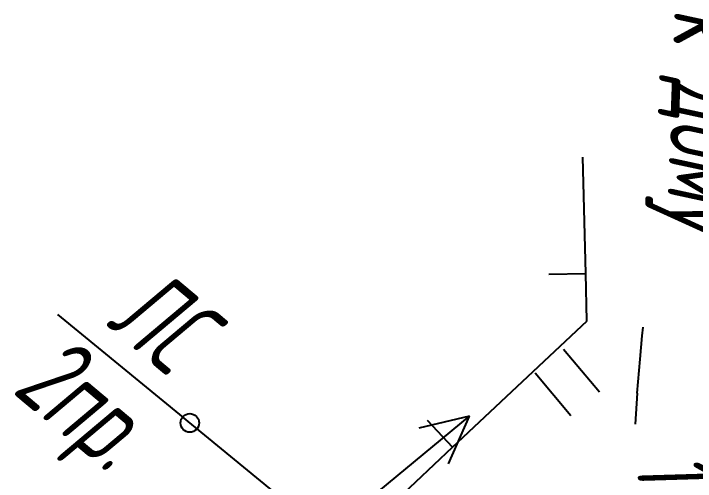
# Model space of a CAD drawing. Header units: millimetres. Extents: x -1799 to 6962, y -1020 to 4121.
# Drawn here: x 6756.4 to 6785.77, y -824.72 to -804.58 of the extents above; entities that cross this region are included whole.
import ezdxf

# ---------------------------------------------------------------- set-up
doc = ezdxf.new("R2010")
doc.units = ezdxf.units.MM
doc.linetypes.add('CONTI', pattern=[0])
for name, color, linetype in [('NAD_MDEFAULT', 7, 'CONTI'), ('PI_OTDEFAULT', 172, 'CONTI'), ('SIT_LDEFAULT', 7, 'CONTI'), ('USLZNDEFAULT', 7, 'CONTI')]:
    doc.layers.add(name, color=color, linetype=linetype)
doc.styles.add('eskd', font='spds.shx', dxfattribs={"width": 1.2, "oblique": 15})

# ---------------------------------------------------------------- blocks, each defined once
blk = doc.blocks.new('BL_2011')
at = {"color": 0}
for p, q in [((0, 0), (0, 2.4)), ((1.6, 0), (1.6, 2.4))]:
    blk.add_line(p, q, dxfattribs=at)

msp = doc.modelspace()

# ---------------------------------------------------------------- linework, layer by layer
at = {"layer": 'SIT_LDEFAULT', "color": 7}
for p, q in [((6781.062, -815.761), (6780.932, -810.761)), ((6779.462, -815.801), (6781.062, -815.761)), ((6781.102, -817.801), (6781.052, -815.761)), ((6758.292, -817.531), (6763.712, -821.971)), ((6775.312, -823.251), (6781.112, -817.801)), ((6783.482, -818.451), (6783.522, -818.071)), ((6783.392, -819.461), (6783.482, -818.451)), ((6783.272, -820.921), (6783.392, -819.461)), ((6783.192, -822.261), (6783.282, -820.921)), ((6769.102, -826.381), (6763.682, -821.941)), ((6770.642, -826.371), (6776.042, -821.911)), ((6776.042, -821.911), (6773.862, -822.421)), ((6774.212, -822.081), (6775.312, -823.251)), ((6775.132, -823.961), (6776.042, -821.911)), ((6769.262, -828.931), (6775.312, -823.251))]:
    msp.add_line(p, q, dxfattribs=at)
msp.add_circle((6763.992, -822.201), 0.4, dxfattribs=at)

# ---------------------------------------------------------------- block references
at = {"layer": 'USLZNDEFAULT', "color": 7, "rotation": 40}
msp.add_blockref('BL_2011', (6780.412, -821.901), dxfattribs=at)

# ---------------------------------------------------------------- texts
at = {"layer": 'NAD_MDEFAULT', "color": 7, "style": 'eskd', "oblique": 10, "width": 0.8}
for s, rotation, p in [('к дому', 267.8712, (6784.88, -804.34)), ('ЛС', 320, (6760.331, -817.958)), ('2пр.', 320, (6756.277, -820.853))]:
    msp.add_text(s, height=3.5, rotation=rotation, dxfattribs=at).set_placement(p)
at = {"layer": 'PI_OTDEFAULT', "color": 172, "style": 'eskd', "oblique": 10, "width": 0.8}
msp.add_text('124.07', height=3.5, rotation=281.7309, dxfattribs=at).set_placement((6783.141, -823.912))

doc.saveas('drawing.dxf')
